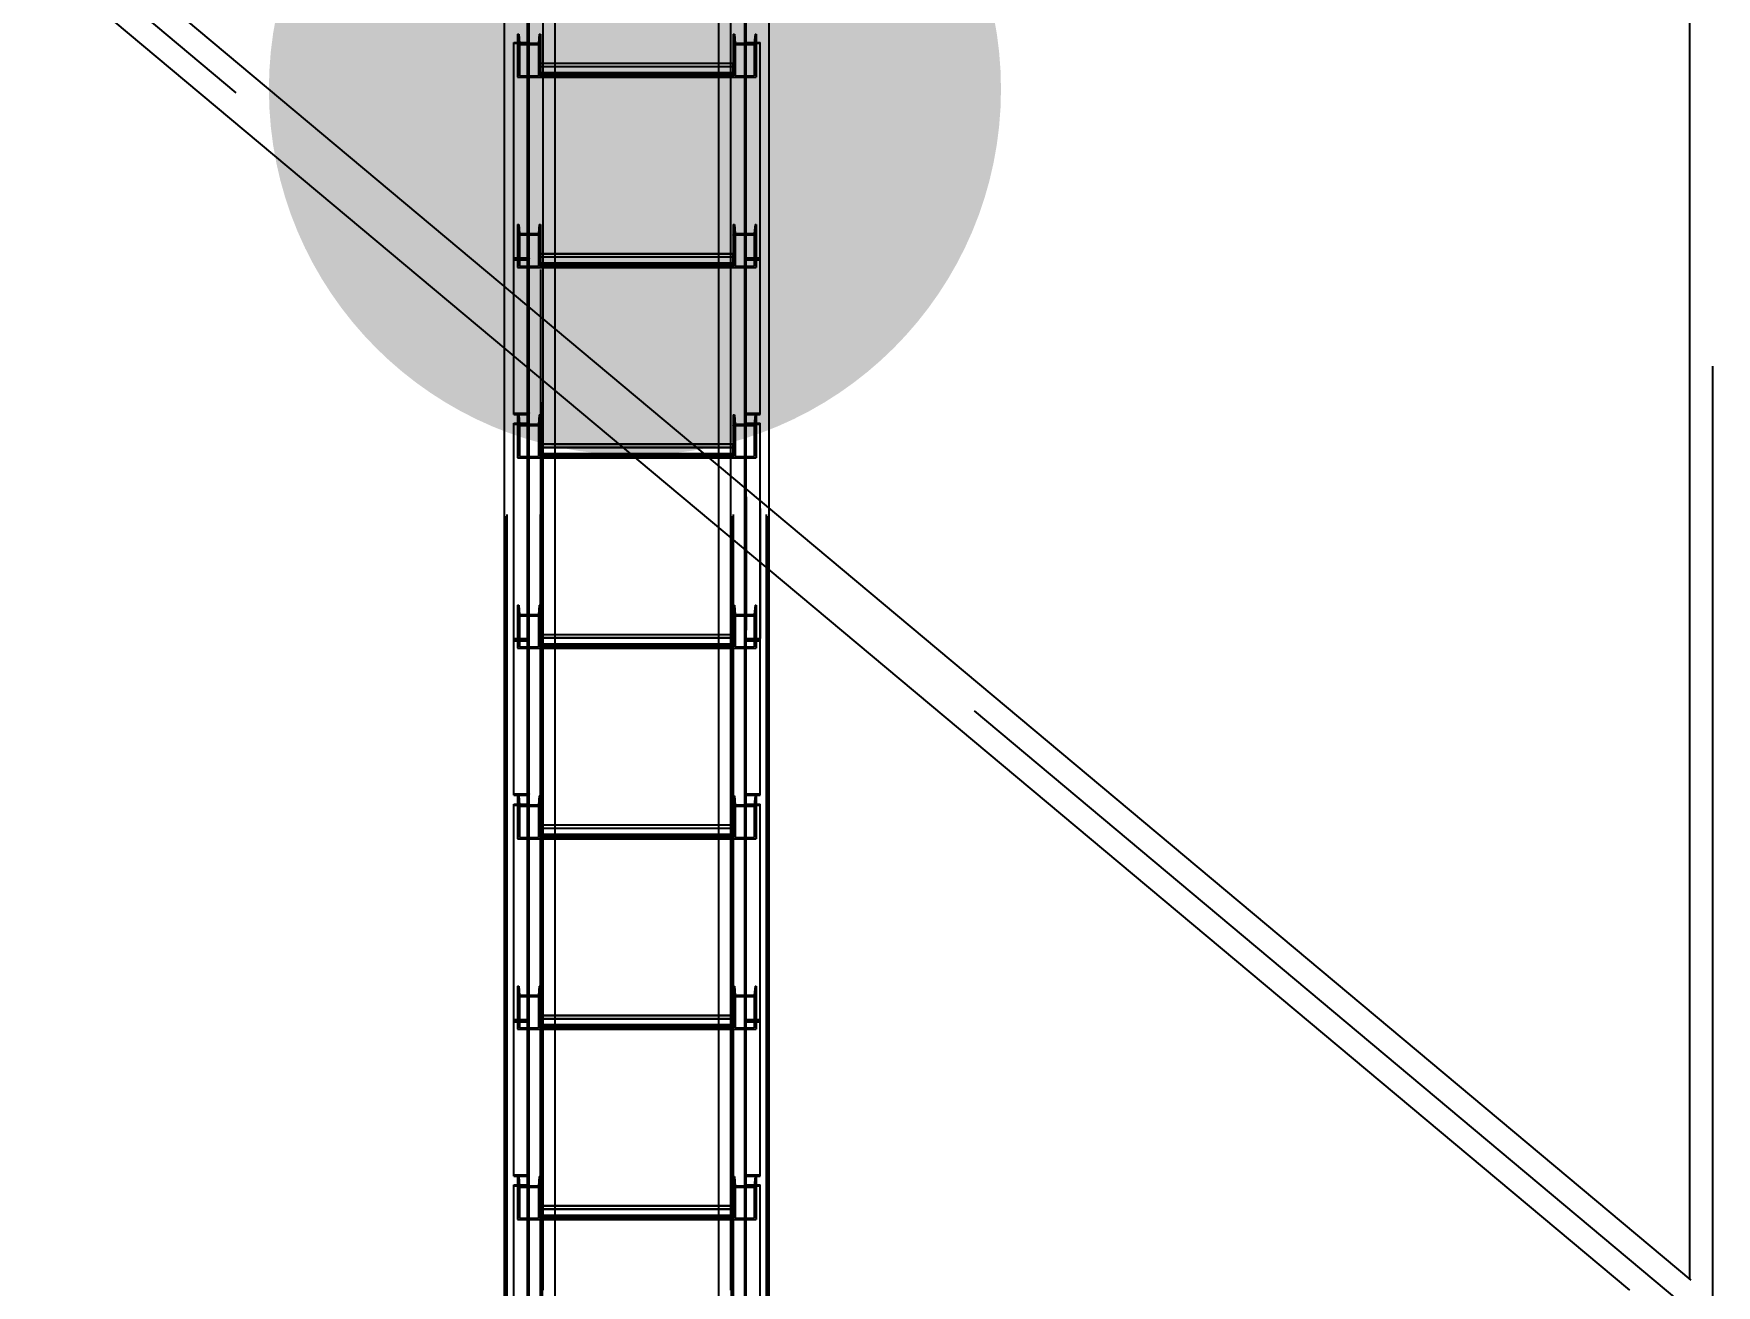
# Model space of a CAD drawing. Header units: millimetres. Extents: x 150209.93 to 150215.05, y 136675.65 to 136679.93.
# Drawn here: x 150213.7888 to 150213.9636, y 136678.8015 to 136678.9314 of the extents above; entities that cross this region are included whole.
import ezdxf

# ---------------------------------------------------------------- set-up
doc = ezdxf.new("R2010")
doc.units = ezdxf.units.MM
doc.header["$LTSCALE"] = 0.25
for name, pattern in [('CENTER', [50.8, 31.75, -6.35, 6.35, -6.35]), ('XKITLINE00', [0]), ('XKITLINE02', [4, 2, -2]), ('XKITLINE03', [6, 3, -1, 1, -1])]:
    doc.linetypes.add(name, pattern=pattern)
doc.layers.add('Parts', color=7, linetype='Continuous')
doc.styles.add('ROMANS', font='romans.shx')
doc.dimstyles.new('MD300', dxfattribs={"dimtxt": 2.5, "dimasz": 2.5, "dimexe": 1, "dimexo": 1, "dimgap": 0.5, "dimtad": 1, "dimdec": 1, "dimlfac": 50, "dimrnd": 0.5, "dimdsep": 46, "dimtxsty": 'ROMANS', "dimcen": 1, "dimclrd": 146, "dimclre": 146, "dimclrt": 30, "dimadec": 1, "dimazin": 2, "dimtfac": 1, "dimtdec": 1, "dimtmove": 0, "dimatfit": 1, "dimfxl": 1, "dimtolj": 1, "dimtzin": 0, "dimlwd": -1, "dimlwe": -1, "dimarcsym": 0})

# ---------------------------------------------------------------- blocks, each defined once
blk = doc.blocks.new('çatıı')
at = {"color": 116, "linetype": 'XKITLINE02', "true_color": 0x136734}
for p, q in [((24664.54, 15752.41), (24664.54, 17452.73)), ((24665.07, 15753.25), (24665.07, 17453.8)), ((24682.31, 15753.25), (24682.31, 17436.87)), ((24682.84, 15752.41), (24682.84, 17434.76)), ((24683.69, 15752.41), (24683.69, 17435.72)), ((24547.15, 15752.41), (24547.15, 17382.25)), ((24547.68, 15753.25), (24547.68, 17382.75)), ((24564.91, 15753.25), (24564.92, 17382.75)), ((24565, 15740.27), (24565, 17383.29)), ((24565.45, 15752.41), (24565.45, 17382.25)), ((24565.85, 15740.48), (24565.85, 17383.08)), ((24572.5, 15809.97), (24572.5, 17383.29)), ((24657.5, 15796.2), (24657.5, 17383.29)), ((24657.5, 15743.16), (24657.5, 17380.27)), ((24664.15, 15740.48), (24664.15, 17383.08)), ((24665, 15740.27), (24665, 17383.29)), ((24546.3, 15807.12), (24546.3, 17332.58)), ((24565, 17309.24), (24565, 15740.27)), ((24565.85, 17311.54), (24565.85, 15740.48)), ((24572.5, 15743.16), (24572.5, 17310.06)), ((24558.2, 16497.01), (24558.2, 16583.08)), ((24559, 16497.01), (24559, 16583.74)), ((24670.98, 16497.01), (24670.98, 16583.74)), ((24671.78, 16497.01), (24671.78, 16583.08)), ((24553, 16502.67), (24553, 16485.79)), ((24553, 16502.67), (24553.68, 16502.67)), ((24553, 16502.67), (24553, 16497.23)), ((24553.68, 16502.67), (24553.68, 16485.79)), ((24553.68, 16502.67), (24554.06, 16497.93)), ((24558.2, 16386.51), (24558.2, 16502.76)), ((24558.2, 16502.76), (24559, 16502.76)), ((24559, 16386.02), (24559, 16502.76)), ((24564.32, 16502.67), (24563.93, 16497.93)), ((24564.32, 16502.67), (24564.32, 16485.79)), ((24564.32, 16502.67), (24565, 16502.67)), ((24565, 16502.67), (24565, 16485.79)), ((24565, 16502.67), (24565, 16497.23)), ((24664.97, 16502.67), (24664.97, 16497.23)), ((24664.97, 16502.67), (24665.66, 16502.67)), ((24664.97, 16502.67), (24664.97, 16485.79)), ((24665.66, 16502.67), (24666.04, 16497.93)), ((24665.66, 16502.67), (24665.66, 16485.79)), ((24670.98, 16386.02), (24670.98, 16502.76)), ((24670.98, 16502.76), (24671.78, 16502.76)), ((24671.78, 16386.51), (24671.78, 16502.76)), ((24676.3, 16502.67), (24675.91, 16497.93)), ((24676.3, 16502.67), (24676.98, 16502.67)), ((24676.3, 16502.67), (24676.3, 16485.79)), ((24676.98, 16502.67), (24676.98, 16497.23)), ((24676.98, 16502.67), (24676.98, 16485.79)), ((24551, 16386.02), (24551, 16498.34)), ((24551, 16498.34), (24558.2, 16498.34)), ((24551, 16497.85), (24559, 16497.85)), ((24553, 16497.23), (24553, 16480.35)), ((24553, 16497.23), (24565, 16497.23)), ((24554.06, 16497.93), (24554.06, 16481.04)), ((24554.06, 16497.93), (24563.93, 16497.93)), ((24558.2, 16497.01), (24559, 16497.01)), ((24563.93, 16497.93), (24563.93, 16481.04)), ((24565, 16497.23), (24565, 16480.35)), ((24664.97, 16497.23), (24676.98, 16497.23)), ((24664.97, 16497.23), (24664.97, 16480.35)), ((24666.04, 16497.93), (24675.91, 16497.93)), ((24666.04, 16497.93), (24666.04, 16481.04)), ((24670.98, 16497.85), (24678.98, 16497.85)), ((24670.98, 16497.01), (24671.78, 16497.01)), ((24671.78, 16498.34), (24678.98, 16498.34)), ((24675.91, 16497.93), (24675.91, 16481.04)), ((24676.98, 16497.23), (24676.98, 16480.35)), ((24678.98, 16386.02), (24678.98, 16498.34)), ((24553, 16485.79), (24553.68, 16485.79)), ((24553, 16485.79), (24553, 16480.35)), ((24553.68, 16485.79), (24554.06, 16481.04)), ((24564.32, 16485.79), (24563.93, 16481.04)), ((24564.32, 16485.79), (24565, 16485.79)), ((24565, 16480.35), (24565, 16487.6)), ((24565, 16487.6), (24572.5, 16487.6)), ((24565, 16487.49), (24664.97, 16487.49)), ((24565, 16485.89), (24664.97, 16485.89)), ((24565, 16485.79), (24565, 16480.35)), ((24565, 16485.79), (24664.97, 16485.79)), ((24657.5, 16487.6), (24664.97, 16487.6)), ((24664.97, 16480.35), (24664.97, 16487.6)), ((24664.97, 16485.79), (24664.97, 16480.35)), ((24664.97, 16485.79), (24665.66, 16485.79)), ((24665.66, 16485.79), (24666.04, 16481.04)), ((24676.3, 16485.79), (24675.91, 16481.04)), ((24676.3, 16485.79), (24676.98, 16485.79)), ((24676.98, 16485.79), (24676.98, 16480.35)), ((24553, 16480.35), (24565, 16480.35)), ((24554.06, 16481.04), (24563.93, 16481.04)), ((24565, 16482.69), (24664.97, 16482.69)), ((24565, 16482.16), (24572.5, 16482.16)), ((24565, 16481.2), (24664.97, 16481.2)), ((24565, 16480.35), (24572.5, 16480.35)), ((24657.5, 16482.16), (24664.97, 16482.16)), ((24657.5, 16480.35), (24664.97, 16480.35)), ((24664.97, 16480.35), (24676.98, 16480.35)), ((24666.04, 16481.04), (24675.91, 16481.04)), ((24553, 16403.81), (24553, 16386.93)), ((24553, 16403.81), (24553.68, 16403.81)), ((24553, 16403.81), (24553, 16398.38)), ((24553, 16398.38), (24553, 16381.49)), ((24553, 16398.38), (24565, 16398.38)), ((24553.68, 16403.81), (24553.68, 16386.93)), ((24553.68, 16403.81), (24554.06, 16399.07)), ((24554.06, 16399.07), (24554.06, 16382.19)), ((24554.06, 16399.07), (24563.93, 16399.07)), ((24564.32, 16403.81), (24563.93, 16399.07)), ((24563.93, 16399.07), (24563.93, 16382.19)), ((24564.32, 16403.81), (24564.32, 16386.93)), ((24564.32, 16403.81), (24565, 16403.81)), ((24565, 16403.81), (24565, 16386.93)), ((24565, 16403.81), (24565, 16398.38)), ((24565, 16398.38), (24565, 16381.49)), ((24664.97, 16403.81), (24664.97, 16398.38)), ((24664.97, 16403.81), (24665.66, 16403.81)), ((24664.97, 16403.81), (24664.97, 16386.93)), ((24664.97, 16398.38), (24676.98, 16398.38)), ((24664.97, 16398.38), (24664.97, 16381.49)), ((24665.66, 16403.81), (24666.04, 16399.07)), ((24665.66, 16403.81), (24665.66, 16386.93)), ((24666.04, 16399.07), (24675.91, 16399.07)), ((24666.04, 16399.07), (24666.04, 16382.19)), ((24676.3, 16403.81), (24675.91, 16399.07)), ((24675.91, 16399.07), (24675.91, 16382.19)), ((24676.3, 16403.81), (24676.98, 16403.81)), ((24676.3, 16403.81), (24676.3, 16386.93)), ((24676.98, 16403.81), (24676.98, 16398.38)), ((24676.98, 16403.81), (24676.98, 16386.93)), ((24676.98, 16398.38), (24676.98, 16381.49)), ((24558.2, 16390.93), (24559, 16390.93)), ((24670.98, 16390.93), (24671.78, 16390.93)), ((24551, 16386.51), (24558.2, 16386.51)), ((24551, 16305.22), (24551, 16386.02)), ((24551, 16386.02), (24559, 16386.02)), ((24551, 16386.02), (24559, 16386.02)), ((24551, 16385.36), (24558.2, 16385.36)), ((24553, 16386.93), (24553.68, 16386.93)), ((24553, 16386.93), (24553, 16381.49)), ((24553, 16381.49), (24565, 16381.49)), ((24553.68, 16386.93), (24554.06, 16382.19)), ((24554.06, 16382.19), (24563.93, 16382.19)), ((24558.2, 16299.29), (24558.2, 16385.36)), ((24559, 16299.29), (24559, 16386.02)), ((24564.32, 16386.93), (24563.93, 16382.19)), ((24564.32, 16386.93), (24565, 16386.93)), ((24565, 16381.49), (24565, 16388.74)), ((24565, 16388.74), (24572.5, 16388.74)), ((24565, 16388.64), (24664.97, 16388.64)), ((24565, 16387.03), (24664.97, 16387.03)), ((24565, 16386.93), (24664.97, 16386.93)), ((24565, 16386.93), (24565, 16381.49)), ((24565, 16383.83), (24664.97, 16383.83)), ((24565, 16383.3), (24572.5, 16383.3)), ((24565, 16382.35), (24664.97, 16382.35)), ((24565, 16381.49), (24572.5, 16381.49)), ((24657.5, 16388.74), (24664.97, 16388.74)), ((24657.5, 16383.3), (24664.97, 16383.3)), ((24657.5, 16381.49), (24664.97, 16381.49)), ((24664.97, 16381.49), (24664.97, 16388.74)), ((24664.97, 16386.93), (24664.97, 16381.49)), ((24664.97, 16386.93), (24665.66, 16386.93)), ((24664.97, 16381.49), (24676.98, 16381.49)), ((24665.66, 16386.93), (24666.04, 16382.19)), ((24666.04, 16382.19), (24675.91, 16382.19)), ((24670.98, 16299.29), (24670.98, 16386.02)), ((24670.98, 16386.02), (24678.98, 16386.02)), ((24670.98, 16386.02), (24678.98, 16386.02)), ((24671.78, 16386.51), (24678.98, 16386.51)), ((24671.78, 16299.29), (24671.78, 16385.36)), ((24671.78, 16385.36), (24678.98, 16385.36)), ((24676.3, 16386.93), (24675.91, 16382.19)), ((24676.3, 16386.93), (24676.98, 16386.93)), ((24676.98, 16386.93), (24676.98, 16381.49)), ((24678.98, 16305.22), (24678.98, 16386.02)), ((24558.2, 16379.44), (24559, 16379.44)), ((24670.98, 16379.44), (24671.78, 16379.44)), ((24546.3, 16339.66), (24546.3, 16371.44)), ((24566.3, 16322.91), (24566.3, 16354.69)), ((24572.5, 16317.72), (24572.5, 16349.5)), ((24551, 16305.88), (24559, 16305.88)), ((24551, 16305.22), (24558.2, 16305.22)), ((24553, 16304.96), (24553, 16288.07)), ((24553, 16304.96), (24553.68, 16304.96)), ((24553, 16304.96), (24553, 16299.52)), ((24553.68, 16304.96), (24553.68, 16288.07)), ((24553.68, 16304.96), (24554.06, 16300.21)), ((24558.2, 16188.8), (24558.2, 16305.04)), ((24558.2, 16305.04), (24559, 16305.04)), ((24559, 16188.31), (24559, 16305.04)), ((24564.32, 16304.96), (24563.93, 16300.21)), ((24564.32, 16304.96), (24564.32, 16288.07)), ((24564.32, 16304.96), (24565, 16304.96)), ((24565, 16304.96), (24565, 16288.07)), ((24565, 16304.96), (24565, 16299.52)), ((24664.97, 16304.96), (24664.97, 16299.52)), ((24664.97, 16304.96), (24665.66, 16304.96)), ((24664.97, 16304.96), (24664.97, 16288.07)), ((24665.66, 16304.96), (24666.04, 16300.21)), ((24665.66, 16304.96), (24665.66, 16288.07)), ((24670.98, 16305.88), (24678.98, 16305.88)), ((24670.98, 16263.02), (24670.98, 16305.04)), ((24670.98, 16305.04), (24671.78, 16305.04)), ((24671.78, 16305.22), (24678.98, 16305.22)), ((24671.78, 16188.8), (24671.78, 16305.04)), ((24676.3, 16304.96), (24675.91, 16300.21)), ((24676.3, 16304.96), (24676.98, 16304.96)), ((24676.3, 16304.96), (24676.3, 16288.07)), ((24676.98, 16304.96), (24676.98, 16299.52)), ((24676.98, 16304.96), (24676.98, 16288.07)), ((24551, 16188.31), (24551, 16300.62)), ((24551, 16300.62), (24558.2, 16300.62)), ((24551, 16300.13), (24559, 16300.13)), ((24553, 16299.52), (24553, 16282.64)), ((24553, 16299.52), (24565, 16299.52)), ((24554.06, 16300.21), (24554.06, 16283.33)), ((24554.06, 16300.21), (24563.93, 16300.21)), ((24558.2, 16299.29), (24559, 16299.29)), ((24563.93, 16300.21), (24563.93, 16283.33)), ((24565, 16299.52), (24565, 16282.64)), ((24664.97, 16299.52), (24676.98, 16299.52)), ((24664.97, 16299.52), (24664.97, 16282.64)), ((24666.04, 16300.21), (24675.91, 16300.21)), ((24666.04, 16300.21), (24666.04, 16283.33)), ((24670.98, 16300.13), (24678.98, 16300.13)), ((24670.98, 16299.29), (24671.78, 16299.29)), ((24671.78, 16300.62), (24678.98, 16300.62)), ((24675.91, 16300.21), (24675.91, 16283.33)), ((24676.98, 16299.52), (24676.98, 16282.64)), ((24678.98, 16188.31), (24678.98, 16300.62)), ((24553, 16288.07), (24553.68, 16288.07)), ((24553, 16288.07), (24553, 16282.64)), ((24553.68, 16288.07), (24554.06, 16283.33)), ((24564.32, 16288.07), (24563.93, 16283.33)), ((24564.32, 16288.07), (24565, 16288.07)), ((24565, 16282.64), (24565, 16289.88)), ((24565, 16289.88), (24572.5, 16289.88)), ((24565, 16289.78), (24664.97, 16289.78)), ((24565, 16288.18), (24664.97, 16288.18)), ((24565, 16288.07), (24664.97, 16288.07)), ((24565, 16288.07), (24565, 16282.64)), ((24565, 16284.98), (24664.97, 16284.98)), ((24565, 16284.44), (24572.5, 16284.44)), ((24605.75, 16289.88), (24643.69, 16289.88)), ((24612.24, 16284.44), (24650.19, 16284.44)), ((24657.5, 16289.88), (24664.97, 16289.88)), ((24657.5, 16284.44), (24664.97, 16284.44)), ((24664.97, 16282.64), (24664.97, 16289.88)), ((24664.97, 16288.07), (24664.97, 16282.64)), ((24664.97, 16288.07), (24665.66, 16288.07)), ((24665.66, 16288.07), (24666.04, 16283.33)), ((24676.3, 16288.07), (24675.91, 16283.33)), ((24676.3, 16288.07), (24676.98, 16288.07)), ((24676.98, 16288.07), (24676.98, 16282.64)), ((24553, 16282.64), (24565, 16282.64)), ((24554.06, 16283.33), (24563.93, 16283.33)), ((24565, 16283.49), (24664.97, 16283.49)), ((24565, 16282.64), (24572.5, 16282.64)), ((24614.4, 16282.64), (24652.35, 16282.64)), ((24657.5, 16282.64), (24664.97, 16282.64)), ((24657.5, 16246.55), (24657.5, 16278.33)), ((24664.97, 16282.64), (24676.98, 16282.64)), ((24666.04, 16283.33), (24675.91, 16283.33)), ((24663.69, 16241.36), (24663.69, 16273.14)), ((24670.98, 16188.31), (24670.98, 16263.02)), ((24671.78, 16262.35), (24671.78, 16193.21)), ((24678.98, 16256.32), (24678.98, 16188.8)), ((24683.69, 16224.62), (24683.69, 16256.39)), ((24553, 16206.1), (24553, 16189.22)), ((24553, 16206.1), (24553.68, 16206.1)), ((24553, 16206.1), (24553, 16200.66)), ((24553.68, 16206.1), (24553.68, 16189.22)), ((24553.68, 16206.1), (24554.06, 16201.35)), ((24564.32, 16206.1), (24563.93, 16201.35)), ((24564.32, 16206.1), (24564.32, 16189.22)), ((24564.32, 16206.1), (24565, 16206.1)), ((24565, 16206.1), (24565, 16189.22)), ((24565, 16206.1), (24565, 16200.66)), ((24664.97, 16206.1), (24664.97, 16200.66)), ((24664.97, 16206.1), (24665.66, 16206.1)), ((24664.97, 16206.1), (24664.97, 16189.22)), ((24665.66, 16206.1), (24666.04, 16201.35)), ((24665.66, 16206.1), (24665.66, 16189.22)), ((24676.3, 16206.1), (24675.91, 16201.35)), ((24676.3, 16206.1), (24676.98, 16206.1)), ((24676.3, 16206.1), (24676.3, 16189.22)), ((24676.98, 16206.1), (24676.98, 16200.66)), ((24676.98, 16206.1), (24676.98, 16189.22)), ((24553, 16200.66), (24553, 16183.78)), ((24553, 16200.66), (24565, 16200.66)), ((24554.06, 16201.35), (24554.06, 16184.47)), ((24554.06, 16201.35), (24563.93, 16201.35)), ((24563.93, 16201.35), (24563.93, 16184.47)), ((24565, 16200.66), (24565, 16183.78)), ((24664.97, 16200.66), (24676.98, 16200.66)), ((24664.97, 16200.66), (24664.97, 16183.78)), ((24666.04, 16201.35), (24675.91, 16201.35)), ((24666.04, 16201.35), (24666.04, 16184.47)), ((24675.91, 16201.35), (24675.91, 16184.47)), ((24676.98, 16200.66), (24676.98, 16183.78)), ((24551, 16188.8), (24558.2, 16188.8)), ((24551, 16107.5), (24551, 16188.31)), ((24551, 16188.31), (24559, 16188.31)), ((24551, 16188.31), (24559, 16188.31)), ((24553, 16189.22), (24553.68, 16189.22)), ((24553, 16189.22), (24553, 16183.78)), ((24553.68, 16189.22), (24554.06, 16184.47)), ((24558.2, 16193.21), (24559, 16193.21)), ((24559, 16101.58), (24559, 16188.31)), ((24564.32, 16189.22), (24563.93, 16184.47)), ((24564.32, 16189.22), (24565, 16189.22)), ((24565, 16183.78), (24565, 16191.02)), ((24565, 16191.02), (24572.5, 16191.02)), ((24565, 16190.92), (24664.97, 16190.92)), ((24565, 16189.32), (24664.97, 16189.32)), ((24565, 16189.22), (24565, 16183.78)), ((24565, 16189.22), (24664.97, 16189.22)), ((24657.5, 16191.02), (24664.97, 16191.02)), ((24664.97, 16183.78), (24664.97, 16191.02)), ((24664.97, 16189.22), (24664.97, 16183.78)), ((24664.97, 16189.22), (24665.66, 16189.22)), ((24665.66, 16189.22), (24666.04, 16184.47)), ((24670.98, 16193.21), (24671.78, 16193.21)), ((24670.98, 16101.58), (24670.98, 16188.31)), ((24670.98, 16188.31), (24678.98, 16188.31)), ((24670.98, 16188.31), (24678.98, 16188.31)), ((24671.78, 16188.8), (24678.98, 16188.8)), ((24676.3, 16189.22), (24675.91, 16184.47)), ((24676.3, 16189.22), (24676.98, 16189.22)), ((24676.98, 16189.22), (24676.98, 16183.78)), ((24678.98, 16107.5), (24678.98, 16188.31)), ((24551, 16187.65), (24558.2, 16187.65)), ((24553, 16183.78), (24565, 16183.78)), ((24554.06, 16184.47), (24563.93, 16184.47)), ((24558.2, 16101.58), (24558.2, 16187.65)), ((24558.2, 16181.72), (24559, 16181.72)), ((24565, 16186.12), (24664.97, 16186.12)), ((24565, 16185.59), (24572.5, 16185.59)), ((24565, 16184.63), (24664.97, 16184.63)), ((24565, 16183.78), (24572.5, 16183.78)), ((24657.5, 16185.59), (24664.97, 16185.59)), ((24657.5, 16183.78), (24664.97, 16183.78)), ((24664.97, 16183.78), (24676.98, 16183.78)), ((24666.04, 16184.47), (24675.91, 16184.47)), ((24670.98, 16181.72), (24671.78, 16181.72)), ((24671.78, 16101.58), (24671.78, 16187.65)), ((24671.78, 16187.65), (24678.98, 16187.65)), ((24551, 16108.16), (24559, 16108.16)), ((24551, 16107.5), (24558.2, 16107.5)), ((24551, 15990.59), (24551, 16102.91)), ((24551, 16102.91), (24558.2, 16102.91)), ((24551, 16102.42), (24559, 16102.42)), ((24553, 16107.24), (24553, 16090.36)), ((24553, 16107.24), (24553.68, 16107.24)), ((24553, 16107.24), (24553, 16101.8)), ((24553, 16101.8), (24553, 16084.92)), ((24553, 16101.8), (24565, 16101.8)), ((24553.68, 16107.24), (24553.68, 16090.36)), ((24553.68, 16107.24), (24554.06, 16102.5)), ((24554.06, 16102.5), (24554.06, 16085.61)), ((24554.06, 16102.5), (24563.93, 16102.5)), ((24558.2, 15991.08), (24558.2, 16107.33)), ((24558.2, 16107.33), (24559, 16107.33)), ((24558.2, 16101.58), (24559, 16101.58)), ((24559, 15990.59), (24559, 16107.33)), ((24564.32, 16107.24), (24563.93, 16102.5)), ((24563.93, 16102.5), (24563.93, 16085.61)), ((24564.32, 16107.24), (24564.32, 16090.36)), ((24564.32, 16107.24), (24565, 16107.24)), ((24565, 16107.24), (24565, 16090.36)), ((24565, 16107.24), (24565, 16101.8)), ((24565, 16101.8), (24565, 16084.92)), ((24664.97, 16107.24), (24664.97, 16101.8)), ((24664.97, 16107.24), (24665.66, 16107.24)), ((24664.97, 16107.24), (24664.97, 16090.36)), ((24664.97, 16101.8), (24676.98, 16101.8)), ((24664.97, 16101.8), (24664.97, 16084.92)), ((24665.66, 16107.24), (24666.04, 16102.5)), ((24665.66, 16107.24), (24665.66, 16090.36)), ((24666.04, 16102.5), (24675.91, 16102.5)), ((24666.04, 16102.5), (24666.04, 16085.61)), ((24670.98, 16108.16), (24678.98, 16108.16)), ((24670.98, 15990.59), (24670.98, 16107.33)), ((24670.98, 16107.33), (24671.78, 16107.33)), ((24670.98, 16102.42), (24678.98, 16102.42)), ((24670.98, 16101.58), (24671.78, 16101.58)), ((24671.78, 16107.5), (24678.98, 16107.5)), ((24671.78, 15991.08), (24671.78, 16107.33)), ((24671.78, 16102.91), (24678.98, 16102.91)), ((24676.3, 16107.24), (24675.91, 16102.5)), ((24675.91, 16102.5), (24675.91, 16085.61)), ((24676.3, 16107.24), (24676.98, 16107.24)), ((24676.3, 16107.24), (24676.3, 16090.36)), ((24676.98, 16107.24), (24676.98, 16101.8)), ((24676.98, 16107.24), (24676.98, 16090.36)), ((24676.98, 16101.8), (24676.98, 16084.92)), ((24678.98, 15990.59), (24678.98, 16102.91)), ((24565, 16084.92), (24565, 16092.17)), ((24565, 16092.17), (24572.5, 16092.17)), ((24565, 16092.06), (24664.97, 16092.06)), ((24657.5, 16092.17), (24664.97, 16092.17)), ((24664.97, 16084.92), (24664.97, 16092.17)), ((24553, 16090.36), (24553.68, 16090.36)), ((24553, 16090.36), (24553, 16084.92)), ((24553, 16084.92), (24565, 16084.92)), ((24553.68, 16090.36), (24554.06, 16085.61)), ((24554.06, 16085.61), (24563.93, 16085.61)), ((24564.32, 16090.36), (24563.93, 16085.61)), ((24564.32, 16090.36), (24565, 16090.36)), ((24565, 16090.46), (24664.97, 16090.46)), ((24565, 16090.36), (24565, 16084.92)), ((24565, 16090.36), (24664.97, 16090.36)), ((24565, 16087.26), (24664.97, 16087.26)), ((24565, 16086.73), (24572.5, 16086.73)), ((24565, 16085.77), (24664.97, 16085.77)), ((24565, 16084.92), (24572.5, 16084.92)), ((24657.5, 16086.73), (24664.97, 16086.73)), ((24657.5, 16084.92), (24664.97, 16084.92)), ((24664.97, 16090.36), (24664.97, 16084.92)), ((24664.97, 16090.36), (24665.66, 16090.36)), ((24664.97, 16084.92), (24676.98, 16084.92)), ((24665.66, 16090.36), (24666.04, 16085.61)), ((24666.04, 16085.61), (24675.91, 16085.61)), ((24676.3, 16090.36), (24675.91, 16085.61)), ((24676.3, 16090.36), (24676.98, 16090.36)), ((24676.98, 16090.36), (24676.98, 16084.92)), ((24553, 16008.38), (24553, 15991.5)), ((24553, 16008.38), (24553.68, 16008.38)), ((24553, 16008.38), (24553, 16002.95)), ((24553.68, 16008.38), (24553.68, 15991.5)), ((24553.68, 16008.38), (24554.06, 16003.64)), ((24564.32, 16008.38), (24563.93, 16003.64)), ((24564.32, 16008.38), (24564.32, 15991.5)), ((24564.32, 16008.38), (24565, 16008.38)), ((24565, 16008.38), (24565, 15991.5)), ((24565, 16008.38), (24565, 16002.95)), ((24664.97, 16008.38), (24664.97, 16002.95)), ((24664.97, 16008.38), (24665.66, 16008.38)), ((24664.97, 16008.38), (24664.97, 15991.5)), ((24665.66, 16008.38), (24666.04, 16003.64)), ((24665.66, 16008.38), (24665.66, 15991.5)), ((24676.3, 16008.38), (24675.91, 16003.64)), ((24676.3, 16008.38), (24676.98, 16008.38)), ((24676.3, 16008.38), (24676.3, 15991.5)), ((24676.98, 16008.38), (24676.98, 16002.95)), ((24676.98, 16008.38), (24676.98, 15991.5)), ((24553, 16002.95), (24553, 15986.06)), ((24553, 16002.95), (24565, 16002.95)), ((24554.06, 16003.64), (24554.06, 15986.76)), ((24554.06, 16003.64), (24563.93, 16003.64)), ((24563.93, 16003.64), (24563.93, 15986.76)), ((24565, 16002.95), (24565, 15986.06)), ((24664.97, 16002.95), (24676.98, 16002.95)), ((24664.97, 16002.95), (24664.97, 15986.06)), ((24666.04, 16003.64), (24675.91, 16003.64)), ((24666.04, 16003.64), (24666.04, 15986.76)), ((24675.91, 16003.64), (24675.91, 15986.76)), ((24676.98, 16002.95), (24676.98, 15986.06)), ((24551, 15991.08), (24558.2, 15991.08)), ((24551, 15909.79), (24551, 15990.59)), ((24551, 15990.59), (24559, 15990.59)), ((24551, 15990.59), (24559, 15990.59)), ((24551, 15989.93), (24558.2, 15989.93)), ((24553, 15991.5), (24553.68, 15991.5)), ((24553, 15991.5), (24553, 15986.06)), ((24553.68, 15991.5), (24554.06, 15986.76)), ((24558.2, 15995.5), (24559, 15995.5)), ((24558.2, 15903.86), (24558.2, 15989.93)), ((24559, 15903.86), (24559, 15990.59)), ((24564.32, 15991.5), (24563.93, 15986.76)), ((24564.32, 15991.5), (24565, 15991.5)), ((24565, 15986.06), (24565, 15993.31)), ((24565, 15993.31), (24572.5, 15993.31)), ((24565, 15993.21), (24664.97, 15993.21)), ((24565, 15991.6), (24664.97, 15991.6)), ((24565, 15991.5), (24565, 15986.06)), ((24565, 15991.5), (24664.97, 15991.5)), ((24565, 15988.4), (24664.97, 15988.4)), ((24565, 15987.87), (24572.5, 15987.87)), ((24657.5, 15993.31), (24664.97, 15993.31)), ((24657.5, 15987.87), (24664.97, 15987.87)), ((24664.97, 15986.06), (24664.97, 15993.31)), ((24664.97, 15991.5), (24664.97, 15986.06)), ((24664.97, 15991.5), (24665.66, 15991.5)), ((24665.66, 15991.5), (24666.04, 15986.76)), ((24670.98, 15995.5), (24671.78, 15995.5)), ((24670.98, 15903.86), (24670.98, 15990.59)), ((24670.98, 15990.59), (24678.98, 15990.59)), ((24670.98, 15990.59), (24678.98, 15990.59)), ((24671.78, 15991.08), (24678.98, 15991.08)), ((24671.78, 15903.86), (24671.78, 15989.93)), ((24671.78, 15989.93), (24678.98, 15989.93)), ((24676.3, 15991.5), (24675.91, 15986.76)), ((24676.3, 15991.5), (24676.98, 15991.5)), ((24676.98, 15991.5), (24676.98, 15986.06)), ((24678.98, 15909.79), (24678.98, 15990.59)), ((24553, 15986.06), (24565, 15986.06)), ((24554.06, 15986.76), (24563.93, 15986.76)), ((24558.2, 15984.01), (24559, 15984.01)), ((24565, 15986.92), (24664.97, 15986.92)), ((24565, 15986.06), (24572.5, 15986.06)), ((24657.5, 15986.06), (24664.97, 15986.06)), ((24664.97, 15986.06), (24676.98, 15986.06)), ((24666.04, 15986.76), (24675.91, 15986.76)), ((24670.98, 15984.01), (24671.78, 15984.01)), ((24551, 15910.45), (24559, 15910.45)), ((24551, 15909.79), (24558.2, 15909.79)), ((24553, 15909.53), (24553, 15892.64)), ((24553, 15909.53), (24553.68, 15909.53)), ((24553, 15909.53), (24553, 15904.09)), ((24553.68, 15909.53), (24553.68, 15892.64)), ((24553.68, 15909.53), (24554.06, 15904.78)), ((24558.2, 15793.37), (24558.2, 15909.61)), ((24558.2, 15909.61), (24559, 15909.61)), ((24559, 15792.88), (24559, 15909.61)), ((24564.32, 15909.53), (24563.93, 15904.78)), ((24564.32, 15909.53), (24564.32, 15892.64)), ((24564.32, 15909.53), (24565, 15909.53)), ((24565, 15909.53), (24565, 15892.64)), ((24565, 15909.53), (24565, 15904.09)), ((24664.97, 15909.53), (24664.97, 15904.09)), ((24664.97, 15909.53), (24665.66, 15909.53)), ((24664.97, 15909.53), (24664.97, 15892.64)), ((24665.66, 15909.53), (24666.04, 15904.78)), ((24665.66, 15909.53), (24665.66, 15892.64)), ((24670.98, 15910.45), (24678.98, 15910.45)), ((24670.98, 15848.24), (24670.98, 15909.61)), ((24670.98, 15909.61), (24671.78, 15909.61)), ((24671.78, 15909.79), (24678.98, 15909.79)), ((24671.78, 15846.83), (24671.78, 15909.61)), ((24676.3, 15909.53), (24675.91, 15904.78)), ((24676.3, 15909.53), (24676.98, 15909.53)), ((24676.3, 15909.53), (24676.3, 15892.64)), ((24676.98, 15909.53), (24676.98, 15904.09)), ((24676.98, 15909.53), (24676.98, 15892.64)), ((24551, 15792.88), (24551, 15905.19)), ((24551, 15905.19), (24558.2, 15905.19)), ((24551, 15904.7), (24559, 15904.7)), ((24553, 15904.09), (24553, 15887.21)), ((24553, 15904.09), (24565, 15904.09)), ((24554.06, 15904.78), (24554.06, 15887.9)), ((24554.06, 15904.78), (24563.93, 15904.78)), ((24558.2, 15903.86), (24559, 15903.86)), ((24563.93, 15904.78), (24563.93, 15887.9)), ((24565, 15904.09), (24565, 15887.21)), ((24664.97, 15904.09), (24676.98, 15904.09)), ((24664.97, 15904.09), (24664.97, 15887.21)), ((24666.04, 15904.78), (24675.91, 15904.78)), ((24666.04, 15904.78), (24666.04, 15887.9)), ((24670.98, 15904.7), (24678.98, 15904.7)), ((24670.98, 15903.86), (24671.78, 15903.86)), ((24671.78, 15905.19), (24678.98, 15905.19)), ((24675.91, 15904.78), (24675.91, 15887.9)), ((24676.98, 15904.09), (24676.98, 15887.21)), ((24678.98, 15846.83), (24678.98, 15905.19)), ((24553, 15892.64), (24553.68, 15892.64)), ((24553, 15892.64), (24553, 15887.21)), ((24553.68, 15892.64), (24554.06, 15887.9)), ((24564.32, 15892.64), (24563.93, 15887.9)), ((24564.32, 15892.64), (24565, 15892.64)), ((24565, 15887.21), (24565, 15894.45)), ((24565, 15894.45), (24572.5, 15894.45)), ((24565, 15894.35), (24664.97, 15894.35)), ((24565, 15892.75), (24664.97, 15892.75)), ((24565, 15892.64), (24565, 15887.21)), ((24565, 15892.64), (24664.97, 15892.64)), ((24657.5, 15894.45), (24664.97, 15894.45)), ((24664.97, 15887.21), (24664.97, 15894.45)), ((24664.97, 15892.64), (24664.97, 15887.21)), ((24664.97, 15892.64), (24665.66, 15892.64)), ((24665.66, 15892.64), (24666.04, 15887.9)), ((24676.3, 15892.64), (24675.91, 15887.9)), ((24676.3, 15892.64), (24676.98, 15892.64)), ((24676.98, 15892.64), (24676.98, 15887.21)), ((24553, 15887.21), (24565, 15887.21)), ((24554.06, 15887.9), (24563.93, 15887.9)), ((24565, 15889.55), (24664.97, 15889.55)), ((24565, 15889.02), (24572.5, 15889.02)), ((24565, 15888.06), (24664.97, 15888.06)), ((24565, 15887.21), (24572.5, 15887.21)), ((24657.5, 15889.02), (24664.97, 15889.02)), ((24657.5, 15887.21), (24664.97, 15887.21)), ((24664.97, 15887.21), (24676.98, 15887.21)), ((24666.04, 15887.9), (24675.91, 15887.9))]:
    blk.add_line(p, q, dxfattribs=at)
at = {"color": 1, "linetype": 'XKITLINE03'}
for p, q in [((24565, 17380.27), (24565, 15740.27)), ((24665, 15740.27), (24665, 17380.27)), ((24670.99, 15742.68), (24670.99, 17382.53)), ((24559, 16386.02), (24559, 16497.85)), ((24565, 16480.35), (24565, 16497.23)), ((24664.97, 16497.23), (24664.97, 16480.35)), ((24670.98, 16497.85), (24670.98, 16386.02)), ((24565, 16482.16), (24664.97, 16482.16)), ((24565, 16381.49), (24565, 16398.38)), ((24664.97, 16398.38), (24664.97, 16381.49)), ((24559, 16305.88), (24559, 16386.02)), ((24565, 16383.3), (24664.97, 16383.3)), ((24670.98, 16386.02), (24670.98, 16305.88)), ((24559, 16188.31), (24559, 16300.13)), ((24565, 16282.64), (24565, 16299.52)), ((24664.97, 16299.52), (24664.97, 16282.64)), ((24670.98, 16300.13), (24670.98, 16188.31)), ((24565, 16284.44), (24664.97, 16284.44)), ((24565, 16183.78), (24565, 16200.66)), ((24664.97, 16200.66), (24664.97, 16183.78)), ((24559, 16108.16), (24559, 16188.31)), ((24670.98, 16188.31), (24670.98, 16108.16)), ((24565, 16185.59), (24664.97, 16185.59)), ((24559, 15990.59), (24559, 16102.42)), ((24565, 16084.92), (24565, 16101.8)), ((24664.97, 16101.8), (24664.97, 16084.92)), ((24670.98, 16102.42), (24670.98, 15990.59)), ((24565, 16086.73), (24664.97, 16086.73)), ((24565, 15986.06), (24565, 16002.95)), ((24664.97, 16002.95), (24664.97, 15986.06)), ((24559, 15910.45), (24559, 15990.59)), ((24565, 15987.87), (24664.97, 15987.87)), ((24670.98, 15990.59), (24670.98, 15910.45)), ((24559, 15792.88), (24559, 15904.7)), ((24565, 15887.21), (24565, 15904.09)), ((24664.97, 15904.09), (24664.97, 15887.21)), ((24670.98, 15904.7), (24670.98, 15792.88)), ((24565, 15889.02), (24664.97, 15889.02))]:
    blk.add_line(p, q, dxfattribs=at)
at = {"color": 8, "linetype": 'CENTER'}
for q in [(23430, 17290.27), (25173.61, 17290.27)]:
    blk.add_line((25173.61, 15830.27), q, dxfattribs=at)
at = {"color": 8, "linetype": 'XKITLINE00'}
for p, q in [((25161.43, 17264.19), (25161.43, 15856.36)), ((24320.78, 16560.27), (25162.14, 15855.76)), ((24301.8, 16544.39), (25130.39, 15850.57))]:
    blk.add_line(p, q, dxfattribs=at)
at = {"color": 7, "linetype": 'XKITLINE00'}
for p, q in [((24683.69, 16256.39), (24683.69, 16864.16)), ((24663.69, 16273.14), (24663.69, 16847.41)), ((24657.5, 16278.33), (24657.5, 16842.22)), ((24566.3, 16354.69), (24566.3, 16765.86)), ((24572.5, 16349.5), (24572.5, 16771.05)), ((24546.3, 16371.44), (24546.3, 16749.11)), ((24572.5, 16487.6), (24657.5, 16487.6)), ((24572.5, 16482.16), (24657.5, 16482.16)), ((24572.5, 16480.35), (24657.5, 16480.35)), ((24572.5, 16388.74), (24657.5, 16388.74)), ((24572.5, 16383.3), (24657.5, 16383.3)), ((24572.5, 16381.49), (24657.5, 16381.49)), ((24546.3, 15850.57), (24546.3, 16339.66)), ((24566.3, 15850.57), (24566.3, 16322.91)), ((24572.5, 15850.57), (24572.5, 16317.72)), ((24572.5, 16289.88), (24605.75, 16289.88)), ((24572.5, 16284.44), (24612.24, 16284.44)), ((24643.69, 16289.88), (24657.5, 16289.88)), ((24650.19, 16284.44), (24657.5, 16284.44)), ((24572.5, 16282.64), (24614.4, 16282.64)), ((24652.35, 16282.64), (24657.5, 16282.64)), ((24657.5, 15850.57), (24657.5, 16246.55)), ((24663.69, 15850.57), (24663.69, 16241.36)), ((24683.69, 15850.57), (24683.69, 16224.62)), ((24572.5, 16191.02), (24657.5, 16191.02)), ((24572.5, 16185.59), (24657.5, 16185.59)), ((24572.5, 16183.78), (24657.5, 16183.78)), ((24572.5, 16092.17), (24657.5, 16092.17)), ((24572.5, 16086.73), (24657.5, 16086.73)), ((24572.5, 16084.92), (24657.5, 16084.92)), ((24572.5, 15993.31), (24657.5, 15993.31)), ((24572.5, 15987.87), (24657.5, 15987.87)), ((24572.5, 15986.06), (24657.5, 15986.06)), ((24572.5, 15894.45), (24657.5, 15894.45)), ((24572.5, 15889.02), (24657.5, 15889.02)), ((24572.5, 15887.21), (24657.5, 15887.21))]:
    blk.add_line(p, q, dxfattribs=at)
at = {"color": 1, "linetype": 'XKITLINE00'}
for centre in [(24559, 16497.85), (24565, 16497.23), (24664.97, 16497.23), (24670.98, 16497.85), (24565, 16482.16), (24565, 16480.35), (24664.97, 16482.16), (24664.97, 16480.35), (24565, 16398.38), (24664.97, 16398.38), (24559, 16386.02), (24559, 16386.02), (24565, 16383.3), (24565, 16381.49), (24664.97, 16383.3), (24664.97, 16381.49), (24670.98, 16386.02), (24670.98, 16386.02), (24559, 16305.88), (24670.98, 16305.88), (24559, 16300.13), (24565, 16299.52), (24664.97, 16299.52), (24670.98, 16300.13), (24565, 16284.44), (24664.97, 16284.44), (24565, 16282.64), (24664.97, 16282.64), (24565, 16200.66), (24664.97, 16200.66), (24559, 16188.31), (24559, 16188.31), (24670.98, 16188.31), (24670.98, 16188.31), (24565, 16185.59), (24565, 16183.78), (24664.97, 16185.59), (24664.97, 16183.78), (24559, 16108.16), (24559, 16102.42), (24565, 16101.8), (24664.97, 16101.8), (24670.98, 16108.16), (24670.98, 16102.42), (24565, 16086.73), (24565, 16084.92), (24664.97, 16086.73), (24664.97, 16084.92), (24565, 16002.95), (24664.97, 16002.95), (24559, 15990.59), (24559, 15990.59), (24565, 15987.87), (24664.97, 15987.87), (24670.98, 15990.59), (24670.98, 15990.59), (24565, 15986.06), (24664.97, 15986.06), (24559, 15910.45), (24670.98, 15910.45), (24559, 15904.7), (24565, 15904.09), (24664.97, 15904.09), (24670.98, 15904.7), (24565, 15889.02), (24565, 15887.21), (24664.97, 15889.02), (24664.97, 15887.21)]:
    blk.add_circle(centre, 0.05, dxfattribs=at)
blk = doc.blocks.new('ANTENNA')
at = {"layer": 'Parts'}
h = blk.add_hatch(color=254, dxfattribs=at)
edge = h.paths.add_edge_path(flags=0)
edge.add_arc((162208.365, 139044.3803), 190.044, 0, 360)
at = {"layer": 'Parts', "true_color": 0xf26722}
h = blk.add_hatch(color=30, dxfattribs=at)
edge = h.paths.add_edge_path(flags=0)
edge.add_arc((162208.365, 139044.3803), 190.044, 0, 360)
at = {"layer": 'Parts'}
h = blk.add_hatch(color=256, dxfattribs=at)
edge = h.paths.add_edge_path(flags=0)
edge.add_line((162208.365, 139044.3803), (162335.2807, 139171.2961))
edge.add_arc((162208.365, 139044.3803), 179.486, 45, 135)
edge.add_line((162081.4492, 139171.2961), (162208.365, 139044.3803))
edge.add_line((162208.365, 139044.3803), (162081.4492, 138917.4646))
edge.add_arc((162208.365, 139044.3803), 179.486, 225, 315)
edge.add_line((162335.2807, 138917.4646), (162208.365, 139044.3803))
h = blk.add_hatch(color=256, dxfattribs=at)
edge = h.paths.add_edge_path(flags=0)
edge.add_line((162208.365, 139044.3803), (162335.2807, 139171.2961))
edge.add_arc((162208.365, 139044.3803), 179.486, 45, 135)
edge.add_line((162081.4492, 139171.2961), (162208.365, 139044.3803))
edge.add_line((162208.365, 139044.3803), (162081.4492, 138917.4646))
edge.add_arc((162208.365, 139044.3803), 179.486, 225, 315)
edge.add_line((162335.2807, 138917.4646), (162208.365, 139044.3803))
blk = doc.blocks.new('*D7')
at = {"color": 146, "transparency": 16777216}
for p, q in [((150214.91743, 136678.92698), (150215.05387, 136678.92698)), ((150214.05387, 136678.89698), (150214.05387, 136678.27692)), ((150214.91743, 136678.24692), (150215.05387, 136678.24692))]:
    blk.add_line(p, q, dxfattribs=at)
for points in [[(150214.04887, 136678.89698), (150214.05887, 136678.89698), (150214.05387, 136678.92698)], [(150214.04887, 136678.27692), (150214.05887, 136678.27692), (150214.05387, 136678.24692)]]:
    blk.add_solid(points, dxfattribs=at)
at = {"layer": 'DEFPOINTS', "color": 0, "transparency": 16777216}
for p in [(150213.91743, 136678.92698), (150213.91743, 136678.24692), (150214.05387, 136678.24692)]:
    blk.add_point(p, dxfattribs=at)
at = {"color": 30, "transparency": 16777216, "insert": (150214.02887, 136678.58695), "char_height": 0.03, "attachment_point": 5, "rotation": 90, "style": 'ROMANS'}
blk.add_mtext('\\A1;34', dxfattribs=at)

msp = doc.modelspace()

# ---------------------------------------------------------------- block references
at = {"xscale": 0.0002000170049888334, "yscale": 0.0002000170049888334, "zscale": 0.0002000170049888334}
for name, p in [('çatıı', (150208.92807, 136675.63059)), ('ANTENNA', (150181.40685, 136651.11444))]:
    msp.add_blockref(name, p, dxfattribs=at)

# ---------------------------------------------------------------- dimensions: what is measured, and where the dimension line sits
dim = msp.add_aligned_dim(p1=(150213.91743, 136678.92698), p2=(150213.91743, 136678.24692), distance=0.13644, dimstyle='MD300', override={"dimtxt": 0.03, "dimasz": 0.03, "dimgap": 0.01})
dim.commit()
dim.dimension.update_dxf_attribs({"geometry": '*D7', "text_midpoint": (150214.02887, 136678.58695)})

doc.saveas('drawing.dxf')
